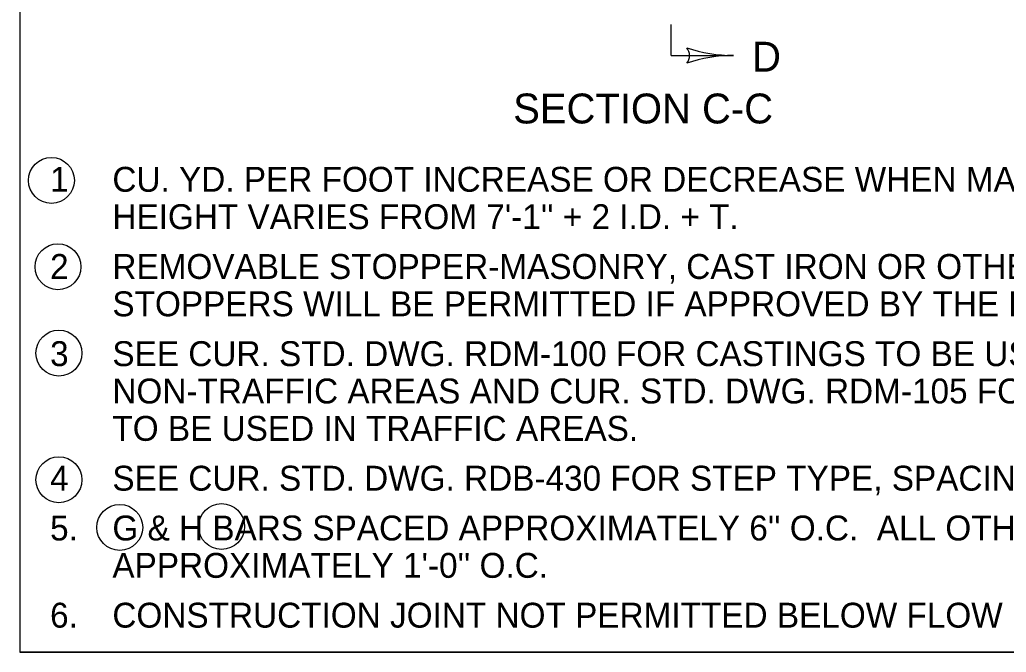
# Model space of a CAD drawing. Extents: x 1007 to 1035.5, y 1000.5 to 1021.5.
# Drawn here: x 1007 to 1014.92, y 1000.5 to 1005.58 of the extents above; entities that cross this region are included whole.
import ezdxf

# ---------------------------------------------------------------- set-up
doc = ezdxf.new("R2010")
doc.units = 0
for name, color, linetype in [('Level 1', 7, 'Continuous'), ('Level 10', 7, 'Continuous'), ('Level 11', 7, 'Continuous')]:
    doc.layers.add(name, color=color, linetype=linetype)

msp = doc.modelspace()

# ---------------------------------------------------------------- linework, layer by layer
at = {"layer": 'Level 1'}
for q in [(1012.2293, 1005.5407), (1012.7293, 1005.2921)]:
    msp.add_line((1012.2293, 1005.2921), q, dxfattribs=at)
for centre in [(1007.2545, 1004.289), (1007.3068, 1003.5955), (1007.3145, 1002.902), (1007.3145, 1001.8849), (1007.8028, 1001.5024), (1008.6204, 1001.5098)]:
    msp.add_circle(centre, 0.1842, dxfattribs=at)
for centre, radius, start, end in [((1012.2836, 1005.292), 0.0938, 319.10871, 41.2254), ((1012.7293, 1006.464), 1.1719, 251.33122, 270), ((1012.7293, 1004.1202), 1.1719, 90.00611, 108.65284), ((1012.7293, 1006.464), 1.1719, 270, 270.01223)]:
    msp.add_arc(centre, radius, start, end, dxfattribs=at)
at = {"layer": 'Level 10'}
for p in [(1007, 1021.5), (1035.5, 1000.5)]:
    msp.add_line(p, (1007, 1000.5), dxfattribs=at)
at = {"layer": 'Level 11'}
msp.add_lwpolyline([(1007, 1000.5), (1035.5, 1000.5), (1035.5, 1021.5), (1007, 1021.5)], close=True, dxfattribs=at)

# ---------------------------------------------------------------- texts
at = {"layer": 'Level 1'}
for s, height, p in [('D', 0.24, (1012.8789, 1005.1625)), ('SECTION C-C', 0.24, (1010.9611, 1004.7463)), ('1', 0.2, (1007.2437, 1004.1978)), ('CU. YD. PER FOOT INCREASE OR DECREASE WHEN MANHOLE', 0.2, (1007.7437, 1004.1978)), ("HEIGHT VARIES FROM 7'-1'' + 2 I.D. + T.", 0.2, (1007.7437, 1003.8978)), ('2', 0.2, (1007.2437, 1003.4978)), ('REMOVABLE STOPPER-MASONRY, CAST IRON OR OTHER TYPES OF', 0.2, (1007.7437, 1003.4978)), ('STOPPERS WILL BE PERMITTED IF APPROVED BY THE ENGINEER.', 0.2, (1007.7437, 1003.1978)), ('3', 0.2, (1007.2437, 1002.7978)), ('SEE CUR. STD. DWG. RDM-100 FOR CASTINGS TO BE USED IN', 0.2, (1007.7437, 1002.7978)), ('NON-TRAFFIC AREAS AND CUR. STD. DWG. RDM-105 FOR CASTINGS', 0.2, (1007.7437, 1002.4978)), ('TO BE USED IN TRAFFIC AREAS.', 0.2, (1007.7437, 1002.1978)), ('4', 0.2, (1007.2437, 1001.7978)), ('SEE CUR. STD. DWG. RDB-430 FOR STEP TYPE, SPACING AND DETAIL.', 0.2, (1007.7437, 1001.7978)), ('5.', 0.2, (1007.2437, 1001.3978)), ("G & H BARS SPACED APPROXIMATELY 6'' O.C.  ALL OTHER BARS SPACED", 0.2, (1007.7437, 1001.3978)), ("APPROXIMATELY 1'-0'' O.C.", 0.2, (1007.7437, 1001.0978)), ('6.', 0.2, (1007.2437, 1000.6978)), ('CONSTRUCTION JOINT NOT PERMITTED BELOW FLOW LINE ELEVATION.', 0.2, (1007.7437, 1000.6978))]:
    msp.add_text(s, height=height, dxfattribs=at).set_placement(p)

doc.saveas('drawing.dxf')
